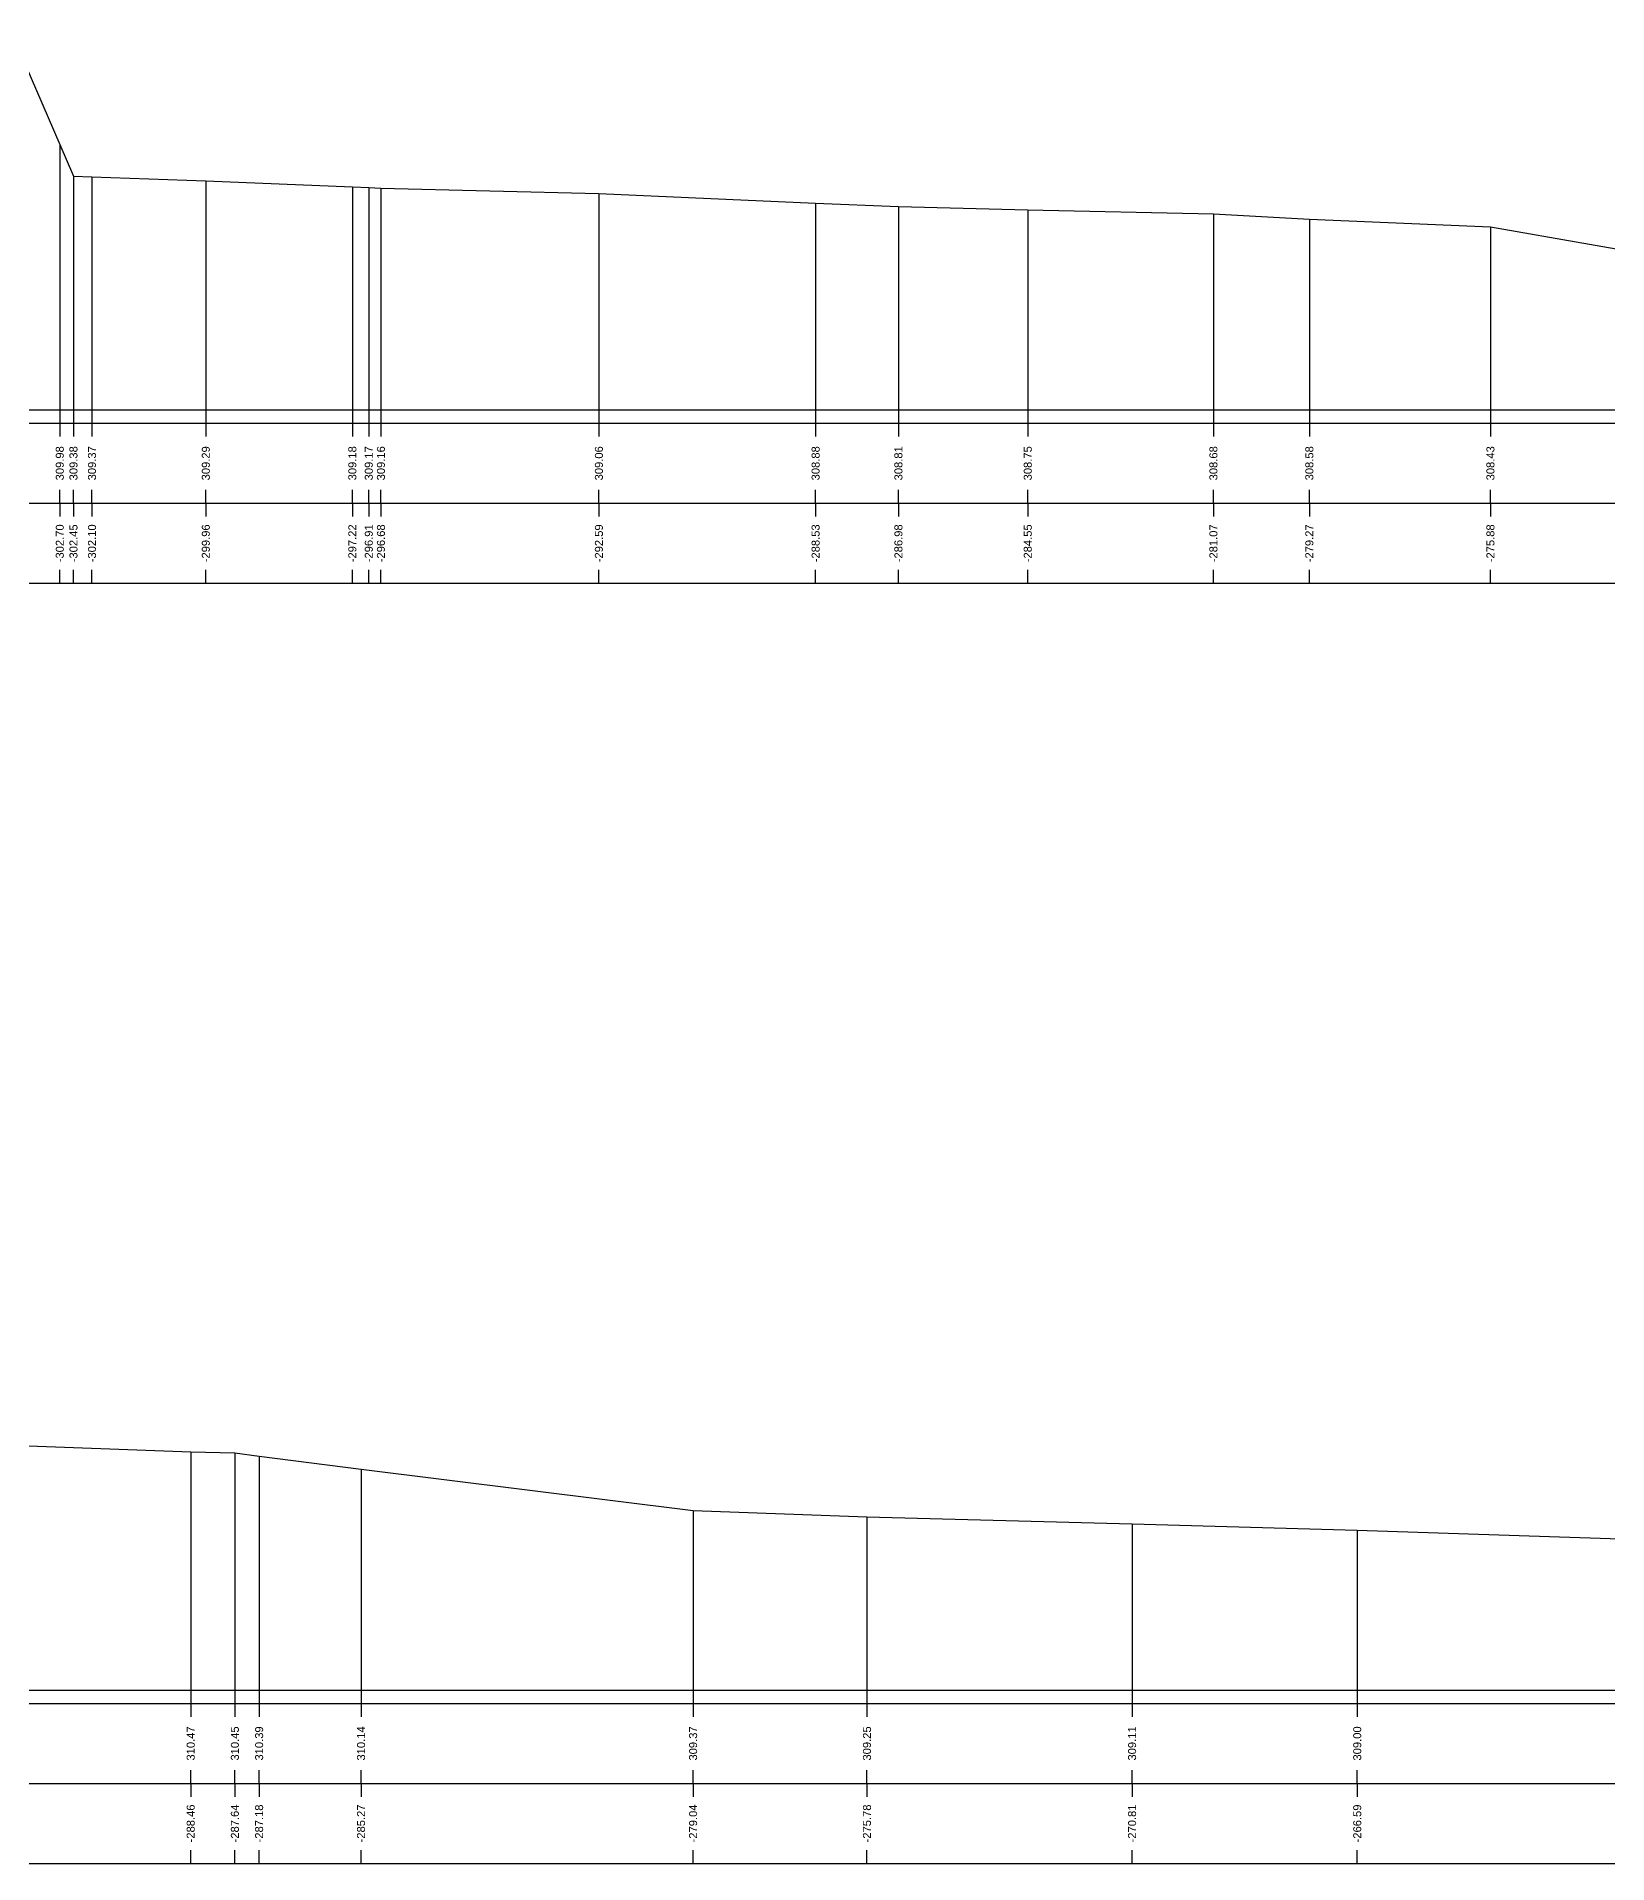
# Model space of a CAD drawing. Header units: millimetres. Extents: x -170 to 301, y 153 to 290.
# Drawn here: x -140.6 to -111.15, y 227.75 to 262 of the extents above; entities that cross this region are included whole.
import ezdxf
from ezdxf.enums import TextEntityAlignment as Align

# ---------------------------------------------------------------- set-up
doc = ezdxf.new("R2010")
doc.units = ezdxf.units.MM
doc.styles.get("Standard").update_dxf_attribs({"font": 'arial.ttf'})

msp = doc.modelspace()

# ---------------------------------------------------------------- linework, layer by layer
at = {"layer": 'band'}
for p, q in [((-140.168, 254.75), (-140.168, 254.5)), ((-139.911, 254.75), (-139.911, 254.5)), ((-139.564, 254.75), (-139.564, 254.5)), ((-137.43, 254.75), (-137.43, 254.5)), ((-134.682, 254.75), (-134.682, 254.5)), ((-134.374, 254.75), (-134.374, 254.5)), ((-134.146, 254.75), (-134.146, 254.5)), ((-130.059, 254.75), (-130.059, 254.5)), ((-125.996, 254.75), (-125.996, 254.5)), ((-124.443, 254.75), (-124.443, 254.5)), ((-122.018, 254.75), (-122.018, 254.5)), ((-118.537, 254.75), (-118.537, 254.5)), ((-116.738, 254.75), (-116.738, 254.5)), ((-113.343, 254.75), (-113.343, 254.5)), ((-140.168, 253.25), (-140.168, 253.5)), ((-139.911, 253.25), (-139.911, 253.5)), ((-139.564, 253.25), (-139.564, 253.5)), ((-137.43, 253.25), (-137.43, 253.5)), ((-134.682, 253.25), (-134.682, 253.5)), ((-134.374, 253.25), (-134.374, 253.5)), ((-134.146, 253.25), (-134.146, 253.5)), ((-130.059, 253.25), (-130.059, 253.5)), ((-125.996, 253.25), (-125.996, 253.5)), ((-124.443, 253.25), (-124.443, 253.5)), ((-122.018, 253.25), (-122.018, 253.5)), ((-118.537, 253.25), (-118.537, 253.5)), ((-116.738, 253.25), (-116.738, 253.5)), ((-113.343, 253.25), (-113.343, 253.5)), ((-140.168, 253.25), (-140.168, 253)), ((-139.911, 253.25), (-139.911, 253)), ((-139.564, 253.25), (-139.564, 253)), ((-137.43, 253.25), (-137.43, 253)), ((-134.682, 253.25), (-134.682, 253)), ((-134.374, 253.25), (-134.374, 253)), ((-134.146, 253.25), (-134.146, 253)), ((-130.059, 253.25), (-130.059, 253)), ((-125.996, 253.25), (-125.996, 253)), ((-124.443, 253.25), (-124.443, 253)), ((-122.018, 253.25), (-122.018, 253)), ((-118.537, 253.25), (-118.537, 253)), ((-116.738, 253.25), (-116.738, 253)), ((-113.343, 253.25), (-113.343, 253)), ((-140.168, 251.75), (-140.168, 252)), ((-139.911, 251.75), (-139.911, 252)), ((-139.564, 251.75), (-139.564, 252)), ((-137.43, 251.75), (-137.43, 252)), ((-134.682, 251.75), (-134.682, 252)), ((-134.374, 251.75), (-134.374, 252)), ((-134.146, 251.75), (-134.146, 252)), ((-130.059, 251.75), (-130.059, 252)), ((-125.996, 251.75), (-125.996, 252)), ((-124.443, 251.75), (-124.443, 252)), ((-122.018, 251.75), (-122.018, 252)), ((-118.537, 251.75), (-118.537, 252)), ((-116.738, 251.75), (-116.738, 252)), ((-113.343, 251.75), (-113.343, 252)), ((-137.713, 230.75), (-137.713, 230.5)), ((-136.885, 230.75), (-136.885, 230.5)), ((-136.43, 230.75), (-136.43, 230.5)), ((-134.519, 230.75), (-134.519, 230.5)), ((-128.293, 230.75), (-128.293, 230.5)), ((-125.033, 230.75), (-125.033, 230.5)), ((-120.062, 230.75), (-120.062, 230.5)), ((-115.84, 230.75), (-115.84, 230.5)), ((-137.713, 229.25), (-137.713, 229.5)), ((-136.885, 229.25), (-136.885, 229.5)), ((-136.43, 229.25), (-136.43, 229.5)), ((-134.519, 229.25), (-134.519, 229.5)), ((-128.293, 229.25), (-128.293, 229.5)), ((-125.033, 229.25), (-125.033, 229.5)), ((-120.062, 229.25), (-120.062, 229.5)), ((-115.84, 229.25), (-115.84, 229.5)), ((-137.713, 229.25), (-137.713, 229)), ((-136.885, 229.25), (-136.885, 229)), ((-136.43, 229.25), (-136.43, 229)), ((-134.519, 229.25), (-134.519, 229)), ((-128.293, 229.25), (-128.293, 229)), ((-125.033, 229.25), (-125.033, 229)), ((-120.062, 229.25), (-120.062, 229)), ((-115.84, 229.25), (-115.84, 229)), ((-137.713, 227.75), (-137.713, 228)), ((-136.885, 227.75), (-136.885, 228)), ((-136.43, 227.75), (-136.43, 228)), ((-134.519, 227.75), (-134.519, 228)), ((-128.293, 227.75), (-128.293, 228)), ((-125.033, 227.75), (-125.033, 228)), ((-120.062, 227.75), (-120.062, 228)), ((-115.84, 227.75), (-115.84, 228))]:
    msp.add_line(p, q, dxfattribs=at)
at = {"layer": 'frame'}
for p, q in [((-162.535, 255), (264.223, 255)), ((-170.035, 254.75), (264.223, 254.75)), ((-170.035, 253.25), (264.223, 253.25)), ((-170.035, 251.75), (264.223, 251.75)), ((-150.751, 231), (260.32, 231)), ((-158.251, 230.75), (260.32, 230.75)), ((-158.251, 229.25), (260.32, 229.25)), ((-158.251, 227.75), (260.32, 227.75))]:
    msp.add_line(p, q, dxfattribs=at)
at = {"layer": 'marker', "color": 253}
for p, q in [((-140.168, 259.98), (-140.168, 255)), ((-139.911, 259.381), (-139.911, 255)), ((-139.564, 259.37), (-139.564, 255)), ((-137.43, 259.294), (-137.43, 255)), ((-134.682, 259.181), (-134.682, 255)), ((-134.374, 259.17), (-134.374, 255)), ((-134.146, 259.161), (-134.146, 255)), ((-130.059, 259.056), (-130.059, 255)), ((-125.996, 258.877), (-125.996, 255)), ((-124.443, 258.812), (-124.443, 255)), ((-122.018, 258.753), (-122.018, 255)), ((-118.537, 258.678), (-118.537, 255)), ((-116.738, 258.578), (-116.738, 255)), ((-113.343, 258.431), (-113.343, 255)), ((-140.168, 255), (-140.168, 254.75)), ((-139.911, 255), (-139.911, 254.75)), ((-139.564, 255), (-139.564, 254.75)), ((-137.43, 255), (-137.43, 254.75)), ((-134.682, 255), (-134.682, 254.75)), ((-134.374, 255), (-134.374, 254.75)), ((-134.146, 255), (-134.146, 254.75)), ((-130.059, 255), (-130.059, 254.75)), ((-125.996, 255), (-125.996, 254.75)), ((-124.443, 255), (-124.443, 254.75)), ((-122.018, 255), (-122.018, 254.75)), ((-118.537, 255), (-118.537, 254.75)), ((-116.738, 255), (-116.738, 254.75)), ((-113.343, 255), (-113.343, 254.75)), ((-137.713, 235.466), (-137.713, 231)), ((-136.885, 235.446), (-136.885, 231)), ((-136.43, 235.389), (-136.43, 231)), ((-134.519, 235.141), (-134.519, 231)), ((-128.293, 234.366), (-128.293, 231)), ((-125.033, 234.247), (-125.033, 231)), ((-120.062, 234.115), (-120.062, 231)), ((-115.84, 233.998), (-115.84, 231)), ((-137.713, 231), (-137.713, 230.75)), ((-136.885, 231), (-136.885, 230.75)), ((-136.43, 231), (-136.43, 230.75)), ((-134.519, 231), (-134.519, 230.75)), ((-128.293, 231), (-128.293, 230.75)), ((-125.033, 231), (-125.033, 230.75)), ((-120.062, 231), (-120.062, 230.75)), ((-115.84, 231), (-115.84, 230.75))]:
    msp.add_line(p, q, dxfattribs=at)
at = {"layer": 'profile'}
for points in [[(-141.039, 262.001), (-140.168, 259.98), (-139.911, 259.381), (-139.564, 259.37), (-137.43, 259.294), (-134.682, 259.181), (-134.374, 259.17), (-134.146, 259.161), (-130.059, 259.056), (-125.996, 258.877), (-124.443, 258.812), (-122.018, 258.753), (-118.537, 258.678), (-116.738, 258.578), (-113.343, 258.431), (-109.63, 257.781)], [(-150.751, 236.105), (-150.045, 236.105), (-144.816, 235.731), (-137.713, 235.466), (-136.885, 235.446), (-136.43, 235.389), (-134.519, 235.141), (-128.293, 234.366), (-125.033, 234.247), (-120.062, 234.115), (-115.84, 233.998), (-109.199, 233.777)]]:
    msp.add_lwpolyline(points, dxfattribs=at)

# ---------------------------------------------------------------- texts
for s, p in [('309.98', (-140.168, 254)), ('309.38', (-139.911, 254)), ('309.37', (-139.564, 254)), ('309.29', (-137.43, 254)), ('309.18', (-134.682, 254)), ('309.17', (-134.374, 254)), ('309.16', (-134.146, 254)), ('309.06', (-130.059, 254)), ('308.88', (-125.996, 254)), ('308.81', (-124.443, 254)), ('308.75', (-122.018, 254)), ('308.68', (-118.537, 254)), ('308.58', (-116.738, 254)), ('308.43', (-113.343, 254)), ('-302.70', (-140.168, 252.5)), ('-302.45', (-139.911, 252.5)), ('-302.10', (-139.564, 252.5)), ('-299.96', (-137.43, 252.5)), ('-297.22', (-134.682, 252.5)), ('-296.91', (-134.374, 252.5)), ('-296.68', (-134.146, 252.5)), ('-292.59', (-130.059, 252.5)), ('-288.53', (-125.996, 252.5)), ('-286.98', (-124.443, 252.5)), ('-284.55', (-122.018, 252.5)), ('-281.07', (-118.537, 252.5)), ('-279.27', (-116.738, 252.5)), ('-275.88', (-113.343, 252.5)), ('310.47', (-137.713, 230)), ('310.45', (-136.885, 230)), ('310.39', (-136.43, 230)), ('310.14', (-134.519, 230)), ('309.37', (-128.293, 230)), ('309.25', (-125.033, 230)), ('309.11', (-120.062, 230)), ('309.00', (-115.84, 230)), ('-288.46', (-137.713, 228.5)), ('-287.64', (-136.885, 228.5)), ('-287.18', (-136.43, 228.5)), ('-285.27', (-134.519, 228.5)), ('-279.04', (-128.293, 228.5)), ('-275.78', (-125.033, 228.5)), ('-270.81', (-120.062, 228.5)), ('-266.59', (-115.84, 228.5))]:
    msp.add_text(s, height=0.15, rotation=90).set_placement(p, align=Align.MIDDLE)

doc.saveas('drawing.dxf')
